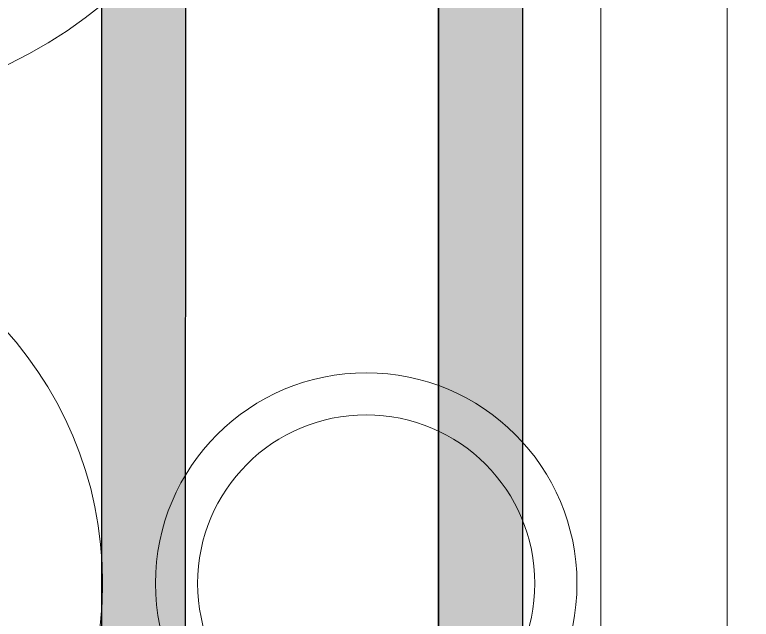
# Model space of a CAD drawing. Header units: centimetres. Extents: x 54005 to 61405, y 90310 to 94744.
# Drawn here: x 56530.59 to 56548.07, y 91817.11 to 91831.47 of the extents above; entities that cross this region are included whole.
import ezdxf

# ---------------------------------------------------------------- set-up
doc = ezdxf.new("R2010")
doc.units = ezdxf.units.CM
doc.header["$LTSCALE"] = 25
doc.linetypes.add('DASHDOT2', pattern=[0.5, 0.25, -0.125, 0, -0.125])
doc.layers.get('0').update_dxf_attribs({"lineweight": 0})
doc.layers.add('BA_axis', color=5, linetype='DASHDOT2')
doc.layers.add('OC-Mutfak_Ekipman', color=252, linetype='Continuous')

# ---------------------------------------------------------------- blocks, each defined once
blk = doc.blocks.new('salatabar')
at = {"layer": 'OC-Mutfak_Ekipman'}
h = blk.add_hatch(color=256, dxfattribs=at)
h.dxf.hatch_style = 1
h.paths.add_polyline_path([(93530.033, -81107.494, 0.414212), (93531.033, -81108.494, 0.41421), (93532.033, -81107.494), (93532.045, -80959.494, 0.414217), (93531.045, -80958.494, 0.414216), (93530.045, -80959.494)])
h.paths.add_polyline_path([(93522.033, -81107.493, 0.414217), (93523.033, -81108.493, 0.414216), (93524.033, -81107.493), (93524.045, -80959.493, 0.414212), (93523.045, -80958.493, 0.41421), (93522.045, -80959.493)])
h.paths.add_polyline_path([(93514.033, -81107.493, 0.414217), (93515.033, -81108.493, 0.41421), (93516.033, -81107.493), (93516.045, -80959.493, 0.414217), (93515.045, -80958.493, 0.41421), (93514.045, -80959.493)])
h.paths.add_polyline_path([(93508.045, -80959.492, 0.414217), (93507.045, -80958.492, 0.41421), (93506.045, -80959.492), (93506.033, -81107.492, 0.414217), (93507.033, -81108.492, 0.41421), (93508.033, -81107.492)])
h.paths.add_polyline_path([(93498.033, -81107.492, 0.414217), (93499.033, -81108.492, 0.41421), (93500.033, -81107.492), (93500.045, -80959.492, 0.414217), (93499.045, -80958.492, 0.41421), (93498.045, -80959.492)])
for p, q in [((93506.045, -80959.492), (93506.033, -81107.492)), ((93508.045, -80959.492), (93508.033, -81107.492)), ((93508.033, -81107.492), (93508.045, -80959.492)), ((93514.045, -80959.493), (93514.033, -81107.493)), ((93516.033, -81107.493), (93516.045, -80959.493))]:
    blk.add_line(p, q, dxfattribs=at)
blk = doc.blocks.new('by')
at = {"ltscale": 30, "elevation": -4.505}
blk.add_lwpolyline([(6387.358, 2196.359), (6350.358, 2196.359), (6350.358, 2249.359), (6387.358, 2249.359)], close=True, dxfattribs=at)
blk.add_lwpolyline([(6379.358, 2199.359), (6358.358, 2199.359, -0.414214), (6353.358, 2204.359), (6353.358, 2241.359, -0.414214), (6358.358, 2246.359), (6379.358, 2246.359, -0.414214), (6384.358, 2241.359), (6384.358, 2204.359, -0.414214)], format="xyb", close=True, dxfattribs=at)
at = {"ltscale": 30}
for centre, radius in [((6374.178, 2236.112, -4.505), 9), ((6358.923, 2236.112, -4.505), 5), ((6358.923, 2236.112, -4.505), 4), ((6372.173, 2213.871, -4.505), 11)]:
    blk.add_circle(centre, radius, dxfattribs=at)

msp = doc.modelspace()

# ---------------------------------------------------------------- block references
at = {"rotation": 180}
msp.add_blockref('by', (62897.855, 94054.078, 4.505), dxfattribs=at)
at = {"layer": 'BA_axis', "linetype": 'ByBlock', "rotation": 180}
msp.add_blockref('salatabar', (150048.684, 10761.201), dxfattribs=at)

doc.saveas('drawing.dxf')
